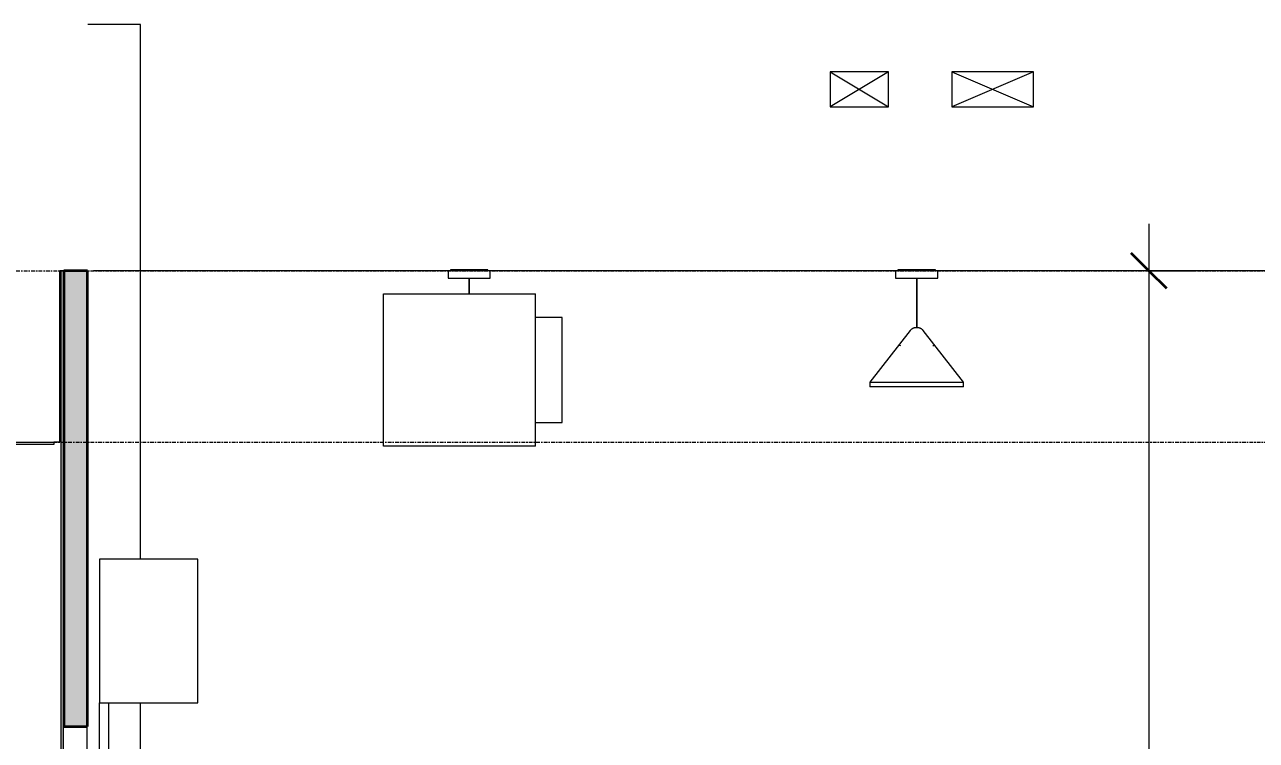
# Model space of a CAD drawing. Header units: centimetres. Extents: x -336 to 16318, y -437 to 1921.
# Drawn here: x 10213 to 10739, y 388 to 694 of the extents above; entities that cross this region are included whole.
import ezdxf

# ---------------------------------------------------------------- set-up
doc = ezdxf.new("R2010")
doc.units = ezdxf.units.CM
doc.linetypes.add('Centre', pattern=[3.175, 0.635, -0.475, 1.59, -0.475])
for name, color, linetype, lineweight in [('A-ANNO-DIMS', 7, 'Continuous', 9), ('A-ANNO-DIMS-100', 7, 'Continuous', 9), ('A-CLNG', 7, 'Continuous', 9), ('A-DOOR', 7, 'Continuous', 9), ('A-FLOR', 7, 'Continuous', 9), ('A-FLOR-LEVL', 7, 'Continuous', 9), ('A-WALL', 7, 'Continuous', 9), ('A-WALL-PATT', 7, 'Continuous', 35), ('E-LITE-EQPM', 7, 'Continuous', 9), ('M-EQPM', 7, 'Continuous', 9)]:
    doc.layers.add(name, color=color, linetype=linetype, lineweight=lineweight)
doc.layers.add('E-CABL-TRAY-ANNO', color=7, linetype='Continuous', lineweight=9, true_color=0x007f00)
doc.styles.add('Century Gothic_1', font='GOTHIC.TTF', dxfattribs={"height": 15})
doc.dimstyles.new('FCA_N_Cotas_E100', dxfattribs={"dimscale": 30.48, "dimtxt": 15.662524, "dimasz": 0.492126, "dimexe": 0.656168, "dimexo": 0.656168, "dimgap": 0.032808, "dimtad": 1, "dimlfac": 0.01, "dimrnd": 0.01, "dimzin": 0, "dimdsep": 46, "dimtxsty": 'Century Gothic_1', "dimblk1": 'OBLIQUE', "dimblk2": 'OBLIQUE', "dimsah": 1, "dimcen": 0.09, "dimdle": 0.656168, "dimazin": 2, "dimtfac": 1, "dimtdec": 4, "dimtix": 1, "dimtmove": 0, "dimatfit": 3, "dimfxl": 1, "dimtvp": 1, "dimtolj": 1, "dimtzin": 0, "dimarcsym": 2})
pattern_1 = [(90, (12329.9, 712), (-30, 2e-15), [])]

# ---------------------------------------------------------------- blocks, each defined once
blk = doc.blocks.new('Lighting-Pendant-Vibia-NOTRH-5662 - Standard-1741983-Section 7')
at = {"layer": 'E-LITE-EQPM'}
for p, q in [((2530.71, 588.8), (2530.71, 585.6)), ((2539.71, 588.8), (2530.71, 588.8)), ((2530.71, 585.6), (2539.71, 585.6)), ((2531.71, 589.1), (2531.71, 588.8)), ((2539.71, 589.1), (2531.71, 589.1)), ((2539.56, 585.6), (2539.56, 578.84)), ((2547.71, 589.1), (2539.71, 589.1)), ((2548.71, 588.8), (2539.71, 588.8)), ((2539.71, 585.6), (2548.71, 585.6)), ((2539.86, 578.84), (2539.86, 585.6)), ((2547.71, 588.8), (2547.71, 589.1)), ((2548.71, 585.6), (2548.71, 588.8))]:
    blk.add_line(p, q, dxfattribs=at)
blk = doc.blocks.new('Lighting-Pendant-Vibia-NOTRH-5662 - Standard-V88-Section 7')
at = {"layer": 'E-LITE-EQPM'}
for p, q in [((2721.97, 588.8), (2721.97, 585.6)), ((2730.97, 588.8), (2721.97, 588.8)), ((2721.97, 585.6), (2730.97, 585.6)), ((2722.97, 589.1), (2722.97, 588.8)), ((2730.97, 589.1), (2722.97, 589.1)), ((2730.82, 585.6), (2730.82, 564.53)), ((2738.97, 589.1), (2730.97, 589.1)), ((2739.97, 588.8), (2730.97, 588.8)), ((2730.97, 585.6), (2739.97, 585.6)), ((2731.12, 564.53), (2731.12, 585.6)), ((2738.97, 588.8), (2738.97, 589.1)), ((2739.97, 585.6), (2739.97, 588.8)), ((2730.47, 564.57), (2730.54, 564.57)), ((2730.62, 564.57), (2730.97, 564.57)), ((2730.62, 564.57), (2730.84, 564.57)), ((2730.97, 564.57), (2731.33, 564.57)), ((2731.1, 564.57), (2731.33, 564.57)), ((2731.41, 564.57), (2731.47, 564.57)), ((2728.21, 563.25), (2710.97, 541.1)), ((2750.97, 541.1), (2733.73, 563.25)), ((2723.94, 556.9), (2723.7, 556.6)), ((2738.25, 556.6), (2738.01, 556.9)), ((2710.97, 541.1), (2710.97, 539.1)), ((2710.97, 541.1), (2730.97, 541.1)), ((2730.97, 539.1), (2710.97, 539.1)), ((2730.97, 541.1), (2750.97, 541.1)), ((2750.97, 539.1), (2730.97, 539.1)), ((2750.97, 539.1), (2750.97, 541.1))]:
    blk.add_line(p, q, dxfattribs=at)
at = {"layer": 'E-LITE-EQPM', "flags": 128}
for points in [[(2728.21, 563.25), (2728.3, 563.36), (2728.39, 563.47), (2728.49, 563.57), (2728.59, 563.67), (2728.69, 563.76), (2728.8, 563.85), (2728.91, 563.93), (2729.03, 564.01), (2729.15, 564.09), (2729.27, 564.16), (2729.39, 564.23), (2729.52, 564.29), (2729.64, 564.34), (2729.77, 564.39), (2729.91, 564.44), (2730.04, 564.48), (2730.18, 564.51), (2730.31, 564.54), (2730.45, 564.57), (2730.47, 564.57)], [(2731.47, 564.57), (2731.61, 564.55), (2731.75, 564.52), (2731.88, 564.48), (2732.02, 564.44), (2732.15, 564.4), (2732.28, 564.35), (2732.41, 564.3), (2732.54, 564.24), (2732.66, 564.17), (2732.78, 564.1), (2732.9, 564.03), (2733.02, 563.95), (2733.13, 563.86), (2733.24, 563.77), (2733.34, 563.68), (2733.44, 563.58), (2733.54, 563.48), (2733.63, 563.38), (2733.72, 563.27), (2733.73, 563.25)]]:
    blk.add_lwpolyline(points, dxfattribs=at)
blk = doc.blocks.new('RVR-PQ-Equipo de aire-4 - RVR-PQ-Equipo de aire-4-1756502-Section 7')
at = {"layer": 'M-EQPM'}
for p, q in [((2503.06, 578.84), (2568.06, 578.84)), ((2503.06, 513.84), (2503.06, 578.84)), ((2568.06, 513.84), (2568.06, 578.84)), ((2579.46, 568.8), (2568.06, 568.8)), ((2579.46, 546.34), (2579.46, 568.8)), ((2579.46, 523.88), (2579.46, 546.34)), ((2568.06, 523.88), (2579.46, 523.88)), ((2568.06, 513.84), (2503.06, 513.84))]:
    blk.add_line(p, q, dxfattribs=at)
blk = doc.blocks.new('PQ_RVR_MEP-01_ZZ_ZZ_MO_T_A_rvt-2-Section 7')
at = {"layer": 'E-CABL-TRAY-ANNO'}
for p, q in [((2693.97, 673.85), (2718.97, 658.85)), ((2718.97, 673.85), (2693.97, 658.85)), ((2693.97, 673.85), (2693.97, 658.85)), ((2718.97, 673.85), (2693.97, 673.85)), ((2718.97, 658.85), (2718.97, 673.85)), ((2745.94, 673.85), (2780.94, 658.85)), ((2780.94, 673.85), (2745.94, 658.85)), ((2745.94, 673.85), (2745.94, 658.85)), ((2780.94, 673.85), (2745.94, 673.85)), ((2780.94, 658.85), (2780.94, 673.85)), ((2693.97, 658.85), (2718.97, 658.85)), ((2745.94, 658.85), (2780.94, 658.85))]:
    blk.add_line(p, q, dxfattribs=at)
at = {"layer": 'E-LITE-EQPM', "lineweight": 9}
for name in ['Lighting-Pendant-Vibia-NOTRH-5662 - Standard-1741983-Section 7', 'Lighting-Pendant-Vibia-NOTRH-5662 - Standard-V88-Section 7']:
    blk.add_blockref(name, (0, 0), dxfattribs=at)
at = {"layer": 'M-EQPM', "lineweight": 9}
blk.add_blockref('RVR-PQ-Equipo de aire-4 - RVR-PQ-Equipo de aire-4-1756502-Section 7', (0, 0), dxfattribs=at)
blk = doc.blocks.new('Doors_Industrial_Loading-Systems_sectional-overhead-door_standard-lift_80mm - 2600 x 3000 mm-1401268-Section 7')
at = {"layer": 'A-DOOR', "color": 8, "true_color": 0x808080}
for p, q in [((2399.21, 694), (2376.71, 694)), ((2399.21, 465.5), (2399.21, 694)), ((2423.71, 465.5), (2381.71, 465.5)), ((2381.71, 465.5), (2381.71, 404)), ((2381.71, 465.5), (2381.71, 404)), ((2423.71, 404), (2423.71, 465.5)), ((2381.71, 94), (2381.71, 404)), ((2381.71, 404), (2423.71, 404)), ((2385.71, 94), (2385.71, 404)), ((2399.21, 94), (2399.21, 404))]:
    blk.add_line(p, q, dxfattribs=at)
blk = doc.blocks.new('DIMBLOCK56-Section 7')
at = {"layer": 'A-ANNO-DIMS-100'}
for p, q in [((10693.48, 608.8), (10693.48, 74)), ((10693.48, 588.8), (10684.09, 588.8)), ((10693.48, 588.8), (10713.48, 588.8)), ((10693.48, 94), (10684.09, 94)), ((10693.48, 94), (10713.48, 94))]:
    blk.add_line(p, q, dxfattribs=at)
at = {"layer": 'A-ANNO-DIMS-100', "lineweight": 35}
for p, q in [((10693.48, 588.8), (10685.98, 596.3)), ((10693.48, 588.8), (10700.98, 581.3)), ((10693.48, 94), (10685.98, 101.5)), ((10693.48, 94), (10700.98, 86.5))]:
    blk.add_line(p, q, dxfattribs=at)
at = {"layer": 'A-ANNO-DIMS-100', "color": 0, "insert": (10673.26, 321.01), "char_height": 15, "width": 48.9267, "attachment_point": 1, "rotation": 90, "line_spacing_factor": 0.984502, "style": 'Century Gothic_1'}
blk.add_mtext('4.95', dxfattribs=at)
blk = doc.blocks.new('_Oblique')
at = {"color": 0, "linetype": 'ByBlock', "lineweight": -2}
blk.add_line((-0.5, -0.5), (0.5, 0.5), dxfattribs=at)

msp = doc.modelspace()

# ---------------------------------------------------------------- hatches: boundary and pattern name
at = {"layer": 'A-WALL-PATT', "lineweight": 9, "true_color": 0x808080}
h = msp.add_hatch(dxfattribs=at)
h.set_pattern_fill('FP_21', color=8, style=0, pattern_type=2)
h.set_pattern_definition(pattern_1)
h.paths.add_polyline_path([(10228.399, 134), (10228.399, 588.801), (10228.068, 588.801), (10228.068, 134)])
h = msp.add_hatch(dxfattribs=at)
h.set_pattern_fill('FP_22', color=8, style=0, pattern_type=2)
h.set_pattern_definition([(90, (10229.812315, 712.001), (-0.04148, 3e-18), [])])
h.paths.add_polyline_path([(10228.399, 94), (10229.603, 94), (10229.603, 394), (10229.808, 394), (10229.808, 588.801), (10228.399, 588.801), (10228.399, 134)])
at = {"layer": 'A-WALL-PATT', "lineweight": 9, "true_color": 0x9a9a9a}
msp.add_hatch(color=253, dxfattribs=at).paths.add_polyline_path([(10239.808, 394), (10239.808, 588.801), (10229.808, 588.801), (10229.808, 394)])
at = {"layer": 'A-WALL-PATT', "lineweight": 9, "true_color": 0x808080}
h = msp.add_hatch(dxfattribs=at)
h.set_pattern_fill('FP_21', color=8, style=0, pattern_type=2)
h.set_pattern_definition(pattern_1)
h.paths.add_polyline_path([(10212.962, 94), (10228.068, 94), (10228.068, 515.53), (10225.53, 515.53), (10225.53, 514.53), (10146.252, 514.53), (10106.498, 94), (10212.821, 94)])
h.paths.add_polyline_path([(10045.364, 94), (10062.238, 94), (10062.238, 514.53), (10045.364, 514.53), (10045.364, 96.5)])

# ---------------------------------------------------------------- linework, layer by layer
at = {"layer": 'A-CLNG', "color": 8, "lineweight": 18, "true_color": 0x808080}
msp.add_line((10979.7, 588.801), (10242.454, 588.801), dxfattribs=at)
at = {"layer": 'A-FLOR', "color": 8, "true_color": 0x808080}
for p, q in [((10186.78, 515.53), (10225.53, 515.53)), ((10225.53, 514.53), (10186.78, 514.53)), ((10225.53, 515.53), (10225.53, 514.53))]:
    msp.add_line(p, q, dxfattribs=at)
at = {"layer": 'A-FLOR-LEVL', "color": 253, "linetype": 'Centre', "true_color": 0xaaaaaa}
for p, q in [((7411.125, 588.801), (14440.542, 588.801)), ((7411.125, 515.53), (14440.542, 515.53))]:
    msp.add_line(p, q, dxfattribs=at)
at = {"layer": 'A-WALL'}
for p, q in [((10229.808, 588.801), (10228.068, 588.801)), ((10228.068, 515.53), (10228.068, 588.801)), ((10228.399, 588.801), (10228.399, 134)), ((10228.068, 515.53), (10225.53, 515.53)), ((10229.603, 94), (10229.603, 394)), ((10229.603, 394), (10229.808, 394)), ((10239.603, 394), (10239.603, 94))]:
    msp.add_line(p, q, dxfattribs=at)
at = {"layer": 'A-WALL', "lineweight": 35}
for p, q in [((10239.808, 588.801), (10229.808, 588.801)), ((10229.808, 588.801), (10229.808, 394)), ((10239.808, 394), (10239.808, 588.801)), ((10229.808, 394), (10239.808, 394))]:
    msp.add_line(p, q, dxfattribs=at)

# ---------------------------------------------------------------- block references
at = {"lineweight": 5}
msp.add_blockref('PQ_RVR_MEP-01_ZZ_ZZ_MO_T_A_rvt-2-Section 7', (7863.302, 0), dxfattribs=at)
at = {"layer": 'A-DOOR', "color": 8, "true_color": 0x808080}
msp.add_blockref('Doors_Industrial_Loading-Systems_sectional-overhead-door_standard-lift_80mm - 2600 x 3000 mm-1401268-Section 7', (7863.302, 0), dxfattribs=at)

# ---------------------------------------------------------------- dimensions: what is measured, and where the dimension line sits
at = {"layer": 'A-ANNO-DIMS'}
dim = msp.add_linear_dim(base=(10693.483, 94), p1=(10704.09, 588.801), p2=(10704.09, 94), angle=90, dimstyle='FCA_N_Cotas_E100', override={"dimpost": '<>', "dimfxl": 494.801244}, dxfattribs=at)
dim.commit()
dim.dimension.update_dxf_attribs({"geometry": 'DIMBLOCK56-Section 7', "text_midpoint": (10684.606, 341.401)})

doc.saveas('drawing.dxf')
